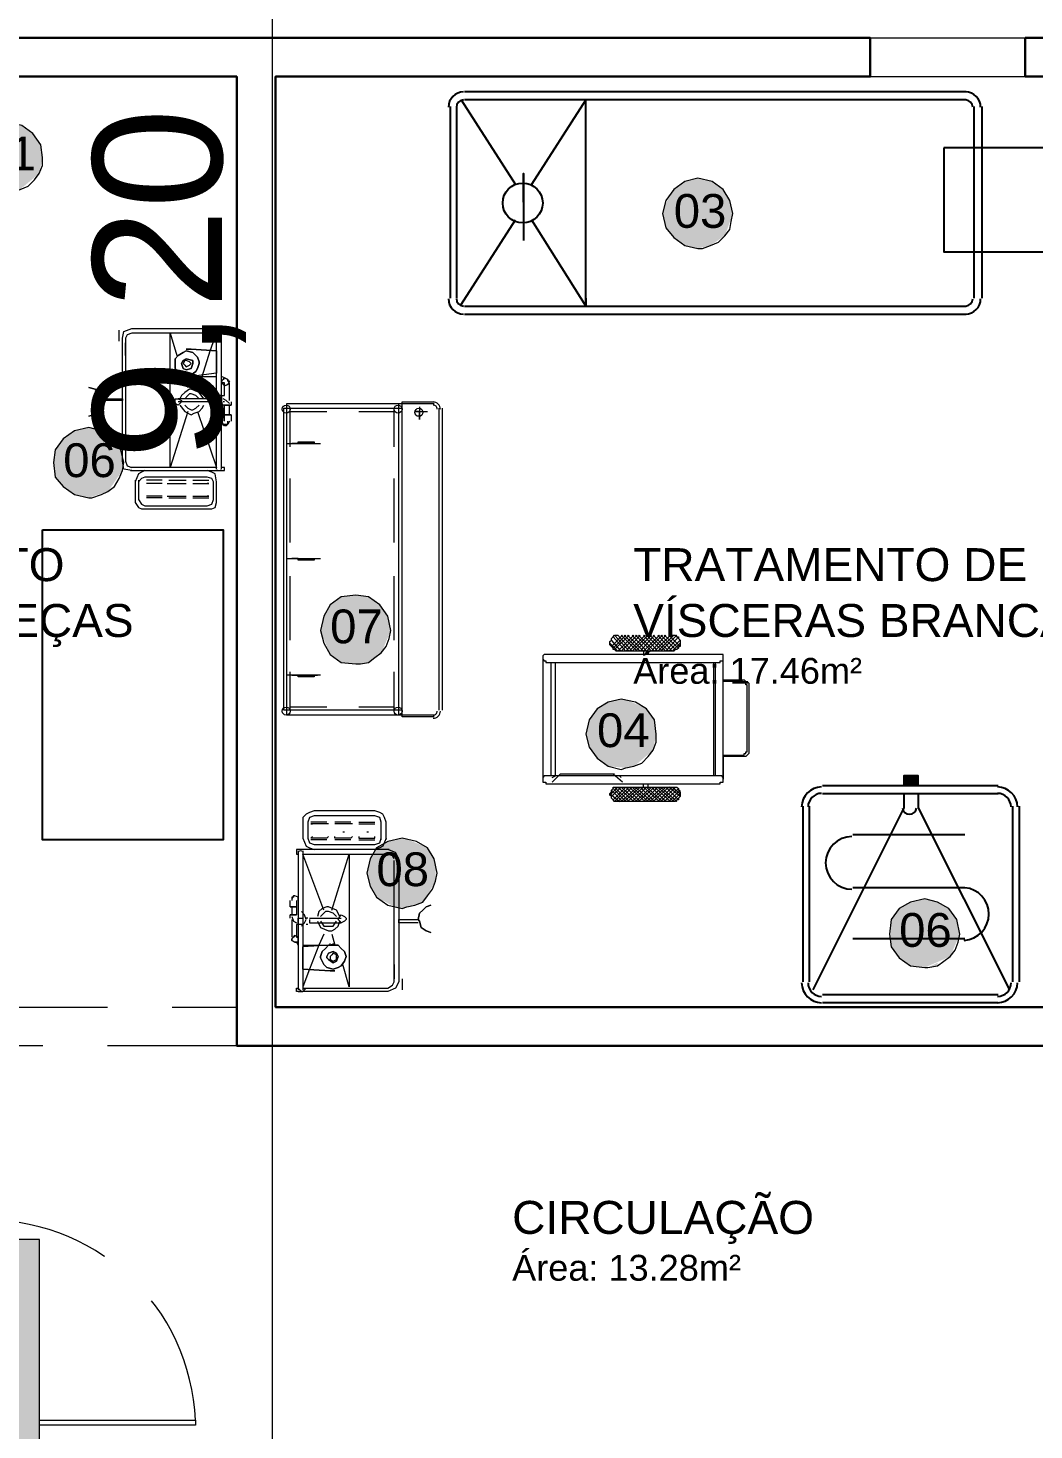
# Model space of a CAD drawing. Header units: metres. Extents: x 147 to 427, y -16 to 162.
# Drawn here: x 337.12 to 341.01, y 99.34 to 104.76 of the extents above; entities that cross this region are included whole.
import ezdxf

# ---------------------------------------------------------------- set-up
doc = ezdxf.new("R2010")
doc.units = ezdxf.units.M
doc.linetypes.add('IMPORT-Dashed _3_', pattern=[0.75, 0.5, -0.25])
doc.layers.add('1053_ARQ_BASE_MATADOURO_dwg', color=7, linetype='Continuous', lineweight=5, true_color=0x767676)
for name, color, linetype, lineweight in [('A-COTAS', 7, 'Continuous', 9), ('A-DETL', 7, 'Continuous', 5), ('A-DETL-GENF', 7, 'Continuous', 5), ('A-ESQ-PORTAS', 7, 'Continuous', 20), ('A-PAREDE', 7, 'Continuous', 30), ('A-PISO', 7, 'Continuous', 5), ('A-PROJEÇÃO', 7, 'IMPORT-Dashed _3_', 15), ('A-TEXTO1', 7, 'Continuous', 5), ('A-VISTA03', 7, 'Continuous', 9), ('A_PROJEÇÃO', 7, 'IMPORT-Dashed _3_', 5), ('PDF_Equip', 7, 'Continuous', 5), ('PDF_EQUIPAMENTOS', 7, 'Continuous', 5), ('PDF_equipamentos inox', 7, 'Continuous', 5), ('PDF_EquipInox', 7, 'Continuous', 5), ('PDF_Text', 7, 'Continuous', 5)]:
    doc.layers.add(name, color=color, linetype=linetype, lineweight=lineweight)
doc.styles.add('Arial_1', font='arial.ttf', dxfattribs={"height": 0.1308})
doc.styles.add('Arial_2', font='arial.ttf', dxfattribs={"height": 0.1275})
doc.styles.add('Arial_3', font='arial.ttf', dxfattribs={"height": 0.1})
doc.styles.add('Arial_4', font='arial.ttf', dxfattribs={"height": 0.5})

# ---------------------------------------------------------------- blocks, each defined once
blk = doc.blocks.new('1053_ARQ_BASE_MATADOURO_dwg_p1-V135-TÉRREO 1_20 - Dependente 1')
at = {"layer": 'A-ESQ-PORTAS', "color": 253, "true_color": 0xaaaaaa}
blk.add_line((171.0382, 297.3377), (171.6409, 297.3377), dxfattribs=at)
at = {"layer": 'A-ESQ-PORTAS', "color": 253, "true_color": 0xaaaaaa, "flags": 128}
for points in [[(171.6409, 297.3177), (171.0382, 297.3177), (171.0382, 297.3377)], [(171.8782, 296.5146), (171.8782, 296.5446), (171.9133, 296.5446), (171.9133, 296.5546), (171.9233, 296.5546), (171.9233, 296.5446), (172.0282, 296.5446), (172.0282, 296.5146)]]:
    blk.add_lwpolyline(points, dxfattribs=at)
at = {"layer": 'A-PISO', "color": 253, "true_color": 0xaaaaaa}
blk.add_line((172.0282, 296.6196), (172.0282, 296.5446), dxfattribs=at)
at = {"layer": 'A-PROJEÇÃO', "color": 253, "true_color": 0xaaaaaa}
for p, q in [((171.8782, 296.6196), (171.8782, 296.5446)), ((171.9032, 296.6196), (171.9032, 296.5446))]:
    blk.add_line(p, q, dxfattribs=at)
blk.add_arc((171.8447, 297.351), 0.807, 182.3587, 272.3818, dxfattribs=at)
blk = doc.blocks.new('1053_ARQ_BASE_MATADOURO_dwg_arq geral tgov-4039641-TÉRREO 1_20 - Dependente 1')
at = {"layer": 'A-COTAS', "color": 253, "true_color": 0xaaaaaa}
blk.add_line((39.4661, 25.1257), (39.4661, 16.0457), dxfattribs=at)
at = {"layer": 'A-PAREDE', "color": 253, "true_color": 0xaaaaaa, "flags": 128}
blk.add_lwpolyline([(42.6296, 17.6382), (42.6296, 17.7882), (39.4796, 17.7882), (39.4796, 21.3882), (41.7796, 21.3882), (41.7796, 21.5382), (37.0796, 21.5382), (37.0796, 21.3882), (39.3296, 21.3882), (39.3296, 17.7882), (39.3296, 17.6382)], close=True, dxfattribs=at)
blk.add_lwpolyline([(44.3296, 17.7882), (44.3296, 21.3882), (42.3796, 21.3882), (42.3796, 21.5382), (44.6046, 21.5382), (44.6046, 21.3882), (44.4796, 21.3882), (44.4796, 17.7882), (46.0946, 17.7882), (46.0946, 17.6382), (44.1296, 17.6382)], dxfattribs=at)
at = {"layer": 'A-VISTA03', "color": 253, "true_color": 0xaaaaaa}
for p, q in [((41.7796, 21.5382), (42.3796, 21.5382)), ((41.7796, 21.3882), (42.3796, 21.3882))]:
    blk.add_line(p, q, dxfattribs=at)
at = {"layer": 'A_PROJEÇÃO', "color": 253, "true_color": 0xaaaaaa}
for p, q in [((38.3296, 17.7882), (39.3296, 17.7882)), ((39.3296, 17.6382), (38.3296, 17.6382))]:
    blk.add_line(p, q, dxfattribs=at)
at = {"rotation": 180}
blk.add_blockref('1053_ARQ_BASE_MATADOURO_dwg_p1-V135-TÉRREO 1_20 - Dependente 1', (210.2078, 313.5078), dxfattribs=at)
at = {"layer": 'A-COTAS', "insert": (38.7722, 20.5857), "char_height": 0.5, "width": 1.628048, "attachment_point": 2, "rotation": 90, "line_spacing_factor": 0.941778, "style": 'Arial_4'}
blk.add_mtext('9,20', dxfattribs=at)
at = {"layer": 'A-TEXTO1', "attachment_point": 1, "line_spacing_factor": 0.941778}
for s, insert, char_height, width, style in [('ÁREA DE COZIMENTO', (36.7634, 19.5636), 0.1275, 2.266488, 'Arial_2'), ('TRATAMENTO DE', (40.8631, 19.5636), 0.1275, 1.816937, 'Arial_2'), ('DE MOCOTÓ E CABEÇAS', (36.7634, 19.3476), 0.1275, 2.586481, 'Arial_2'), ('VÍSCERAS BRANCAS', (40.8631, 19.3476), 0.1275, 2.161905, 'Arial_2'), ('Área: 17.46m²', (40.8631, 19.139), 0.1, 1.057761, 'Arial_3'), ('CIRCULAÇÃO', (40.3947, 17.0379), 0.1275, 1.392361, 'Arial_2'), ('Área: 13.28m²', (40.3947, 16.8293), 0.1, 1.057761, 'Arial_3')]:
    blk.add_mtext(s, dxfattribs=dict(at, insert=insert, char_height=char_height, width=width, style=style))
blk = doc.blocks.new('1053_ARQ_BASE_MATADOURO_dwg_ARQ GALPAO TGOV-4039645-TÉRREO 1_20 - Dependente 1')
at = {"layer": 'PDF_Text', "true_color": 0xe2e2e2}
h = blk.add_hatch(color=254, dxfattribs=at)
h.paths.add_polyline_path([(-5.3725, 8.1591), (-5.2736, 8.2024), (-5.255, 8.2271), (-5.2427, 8.2889), (-5.2489, 8.3446), (-5.2983, 8.4011), (-5.323, 8.4188), (-5.3725, 8.425), (-5.4281, 8.4188), (-5.4714, 8.3879), (-5.5023, 8.3446), (-5.5023, 8.2395), (-5.4541, 8.1838), (-5.4281, 8.1653)])
h.paths.add_polyline_path([(-5.3972, 8.9257), (-5.3601, 8.936), (-5.2921, 8.9937), (-5.2798, 9.0556), (-5.2897, 9.1165), (-5.3169, 9.1545), (-5.3972, 9.1875), (-5.4158, 9.1916), (-5.4652, 9.1792), (-5.5085, 9.1545), (-5.5394, 9.1112), (-5.5518, 9.0556), (-5.5394, 9.0061), (-5.5085, 8.9628), (-5.4652, 8.9319)])
h.paths.add_polyline_path([(-3.3076, 9.9026), (-3.2334, 9.9273), (-3.1778, 10.0077), (-3.1778, 10.0633), (-3.1901, 10.0967), (-3.2148, 10.1313), (-3.2581, 10.1622), (-3.3076, 10.1746), (-3.3632, 10.1622), (-3.4065, 10.1313), (-3.4374, 10.088), (-3.4436, 10.0386), (-3.4374, 9.9829), (-3.4065, 9.9458), (-3.3632, 9.9149)])
h.paths.add_polyline_path([(-5.3107, 10.3662), (-5.2056, 10.4095), (-5.187, 10.4342), (-5.1747, 10.4961), (-5.187, 10.5517), (-5.2118, 10.595), (-5.255, 10.6259), (-5.3601, 10.6259), (-5.4034, 10.595), (-5.4343, 10.5517), (-5.4467, 10.4961), (-5.4343, 10.4466), (-5.3818, 10.391), (-5.3601, 10.3786)])
h.paths.add_polyline_path([(-3.6229, 11.0834), (-3.5734, 11.0958), (-3.4992, 11.1576), (-3.4869, 11.2194), (-3.4931, 11.2689), (-3.524, 11.3121), (-3.5734, 11.3444), (-3.646, 11.3496), (-3.6723, 11.343), (-3.7156, 11.3121), (-3.7465, 11.2689), (-3.7589, 11.2194), (-3.7465, 11.1699), (-3.7156, 11.1267), (-3.646, 11.0892)])
h.paths.add_polyline_path([(-5.0943, 11.0834), (-5.0448, 11.0958), (-4.9954, 11.1328), (-4.9583, 11.2194), (-4.9706, 11.2689), (-5.0016, 11.3121), (-5.0448, 11.343), (-5.0943, 11.3554), (-5.1499, 11.343), (-5.1932, 11.3121), (-5.2179, 11.2689), (-5.2303, 11.2194), (-5.1967, 11.1328), (-5.1932, 11.1267), (-5.1499, 11.0958)])
h = blk.add_hatch(color=254, dxfattribs=at)
h.paths.add_polyline_path([(-0.0618, 8.0849), (-0.0247, 8.0911), (-0.0247, 8.1035)])
h.paths.add_polyline_path([(-0.0742, 8.0849), (0.0247, 8.1282), (0.0618, 8.2148), (0.0495, 8.2704), (0.0185, 8.3137), (-0.0247, 8.3384), (-0.0742, 8.3508), (-0.1298, 8.3384), (-0.1731, 8.3137), (-0.204, 8.2704), (-0.204, 8.1653), (-0.1731, 8.122), (-0.1298, 8.0911)])
h.paths.add_polyline_path([(1.323, 8.2395), (1.3725, 8.2518), (1.4467, 8.3137), (1.459, 8.3755), (1.4529, 8.425), (1.422, 8.4682), (1.3725, 8.5005), (1.323, 8.5115), (1.2736, 8.4991), (1.2303, 8.4682), (1.1994, 8.425), (1.187, 8.3755), (1.1994, 8.326), (1.2303, 8.2828), (1.2736, 8.2518)])
h.paths.add_polyline_path([(-2.0958, 8.3137), (-2.0155, 8.3384), (-1.966, 8.4188), (-1.966, 8.4775), (-1.9784, 8.5161), (-1.9969, 8.5486), (-2.0773, 8.5816), (-2.0958, 8.5857), (-2.1515, 8.5733), (-2.1948, 8.5486), (-2.2195, 8.5053), (-2.2318, 8.4497), (-2.2195, 8.4002), (-2.1948, 8.357), (-2.1237, 8.3199), (-2.1017, 8.315)])
h.paths.add_polyline_path([(-1.2303, 8.8577), (-1.1932, 8.868), (-1.1252, 8.9257), (-1.1128, 8.9876), (-1.119, 9.0432), (-1.1499, 9.0865), (-1.2169, 9.1165), (-1.2488, 9.1236), (-1.2983, 9.1112), (-1.3416, 9.0865), (-1.3725, 9.0432), (-1.3849, 8.9876), (-1.3725, 8.9381), (-1.3416, 8.8948), (-1.2983, 8.8639)])
h.paths.add_polyline_path([(-2.2751, 9.2596), (-2.2257, 9.2658), (-2.1762, 9.3029), (-2.1391, 9.3894), (-2.1515, 9.4451), (-2.1824, 9.4883), (-2.2257, 9.5192), (-2.2751, 9.5254), (-2.3308, 9.5192), (-2.374, 9.4883), (-2.3988, 9.4451), (-2.4111, 9.3894), (-2.3776, 9.3029), (-2.374, 9.2967), (-2.3308, 9.2658)])
h.paths.add_polyline_path([(1.8609, 10.4033), (1.9351, 10.4281), (1.9907, 10.5022), (1.9907, 10.5641), (1.9784, 10.5975), (1.9536, 10.6321), (1.9104, 10.663), (1.8609, 10.6754), (1.8053, 10.663), (1.762, 10.6321), (1.7373, 10.5888), (1.7249, 10.5393), (1.7373, 10.4837), (1.762, 10.4404), (1.8053, 10.4157)])
h.paths.add_polyline_path([(0.5379, 10.867), (0.5935, 10.8773), (0.6615, 10.935), (0.6699, 11.0325), (0.6677, 11.0525), (0.6368, 11.0958), (0.5935, 11.1205), (0.5317, 11.1313), (0.4884, 11.1205), (0.4451, 11.0958), (0.4098, 11.0325), (0.408, 10.9721), (0.4142, 10.9474), (0.4451, 10.9041), (0.4884, 10.8732)])
h.paths.add_polyline_path([(-0.9521, 10.867), (-0.9026, 10.8794), (-0.847, 10.9165), (-0.8161, 11.003), (-0.8284, 11.0525), (-0.8532, 11.0958), (-0.8964, 11.1267), (-0.9521, 11.139), (-1.0015, 11.1267), (-1.0448, 11.0958), (-1.0807, 11.0325), (-1.0881, 11.003), (-1.0757, 10.9474), (-1.0448, 10.9103), (-1.0015, 10.8794)])
at = {"layer": 'PDF_Equip', "color": 253, "lineweight": 9, "true_color": 0xaaaaaa}
for p, q in [((-1.2859, 9.3276), (-1.2427, 9.3709)), ((-1.2798, 9.3214), (-1.2303, 9.3709)), ((-1.2736, 9.3152), (-1.2179, 9.3709)), ((-1.187, 9.309), (-1.2488, 9.3709)), ((-1.1932, 9.309), (-1.1314, 9.3709)), ((-1.1623, 9.309), (-1.1005, 9.3709)), ((-1.0881, 9.309), (-1.1499, 9.3709)), ((-1.0386, 9.3152), (-1.0943, 9.3709)), ((-1.0943, 9.309), (-1.0325, 9.3709)), ((-1.0263, 9.3214), (-1.0819, 9.3709)), ((-1.0201, 9.3276), (-1.0634, 9.3709)), ((-1.5518, 9.2905), (-1.5518, 8.8144)), ((-1.1437, 9.309), (-1.1437, 9.2967)), ((-1.5209, 9.2658), (-1.5209, 8.8268)), ((-0.8903, 8.8268), (-0.8903, 9.2658)), ((-0.8841, 8.8268), (-0.8841, 9.2658)), ((-1.2427, 8.8021), (-1.2798, 8.833)), ((-1.2488, 8.8206), (-1.255, 8.8268)), ((-1.1437, 8.7835), (-1.1437, 8.7959)), ((-1.2921, 8.7588), (-1.255, 8.7279)), ((-1.2859, 8.7712), (-1.2427, 8.7279)), ((-1.2798, 8.7774), (-1.2303, 8.7279)), ((-1.2736, 8.7835), (-1.2179, 8.7279)), ((-1.187, 8.7835), (-1.2488, 8.7279)), ((-1.1932, 8.7835), (-1.1314, 8.7279)), ((-1.1623, 8.7835), (-1.1005, 8.7279)), ((-1.0881, 8.7835), (-1.1499, 8.7279)), ((-1.0386, 8.7835), (-1.0943, 8.7279)), ((-1.0943, 8.7835), (-1.0325, 8.7279)), ((-1.0263, 8.7774), (-1.0819, 8.7279)), ((-1.0201, 8.7712), (-1.0634, 8.7279)), ((-1.0263, 8.7403), (-1.0325, 8.7341))]:
    blk.add_line(p, q, dxfattribs=at)
at = {"layer": 'PDF_Equip', "color": 253, "lineweight": 9, "true_color": 0xaaaaaa, "flags": 128}
for points in [[(-1.051, 9.3709), (-1.0448, 9.3709), (-1.0386, 9.3709), (-1.0325, 9.3647), (-1.0263, 9.3647), (-1.0263, 9.3585), (-1.0201, 9.3523), (-1.0201, 9.3461), (-1.0201, 9.34), (-1.0201, 9.3338), (-1.0201, 9.3276), (-1.0263, 9.3276), (-1.0263, 9.3214), (-1.0325, 9.3152), (-1.0386, 9.3152), (-1.0448, 9.309), (-1.051, 9.309), (-1.2612, 9.309), (-1.2674, 9.309), (-1.2736, 9.3152), (-1.2798, 9.3152), (-1.2798, 9.3214), (-1.2859, 9.3276), (-1.2921, 9.3338), (-1.2921, 9.34), (-1.2921, 9.3461), (-1.2859, 9.3523), (-1.2859, 9.3585), (-1.2798, 9.3647), (-1.2736, 9.3709), (-1.2674, 9.3709), (-1.2612, 9.3709), (-1.2056, 9.309), (-1.1437, 9.3709)], [(-1.1994, 9.3709), (-1.2612, 9.309), (-1.2921, 9.34)], [(-1.187, 9.3709), (-1.2488, 9.309), (-1.2859, 9.3523)], [(-1.1747, 9.3709), (-1.2303, 9.309), (-1.2798, 9.3647)], [(-1.1561, 9.3709), (-1.2179, 9.309), (-1.2736, 9.3709)], [(-1.119, 9.3709), (-1.1747, 9.309), (-1.2365, 9.3709)], [(-1.2241, 9.3709), (-1.1623, 9.309), (-1.1623, 9.2967)], [(-1.0881, 9.3709), (-1.1499, 9.309), (-1.2056, 9.3709)], [(-1.0757, 9.3709), (-1.1314, 9.309), (-1.1932, 9.3709)], [(-1.0572, 9.3709), (-1.119, 9.309), (-1.1808, 9.3709)], [(-1.0448, 9.3709), (-1.1066, 9.309), (-1.1623, 9.3709)], [(-1.0263, 9.3647), (-1.0757, 9.309), (-1.1376, 9.3709)], [(-1.0201, 9.3523), (-1.0634, 9.309), (-1.1252, 9.3709)], [(-1.0201, 9.34), (-1.051, 9.309), (-1.1066, 9.3709)], [(-0.8532, 9.1978), (-0.779, 9.1978), (-0.7728, 9.1978), (-0.7666, 9.1916), (-0.7604, 9.1916), (-0.7543, 9.1854), (-0.7543, 9.1792), (-0.7543, 9.173), (-0.7543, 9.1668), (-0.7543, 8.9257), (-0.7543, 8.9195), (-0.7543, 8.9134), (-0.7604, 8.9072), (-0.7666, 8.901), (-0.7728, 8.901), (-0.779, 8.901), (-0.8532, 8.901), (-0.8532, 8.8144), (-0.8532, 9.2843)], [(-1.5147, 8.8206), (-1.5023, 8.8268), (-1.5023, 9.2658)], [(-0.8532, 8.9072), (-0.779, 8.9072), (-0.7728, 8.9072), (-0.7728, 8.9134), (-0.7666, 8.9134), (-0.7666, 8.9195), (-0.7604, 8.9195), (-0.7604, 8.9257), (-0.7604, 9.1668), (-0.7604, 9.173), (-0.7604, 9.1792), (-0.7666, 9.1792), (-0.7666, 9.1854), (-0.7728, 9.1854), (-0.779, 9.1854), (-0.779, 9.1916), (-0.8532, 9.1916)], [(-1.2736, 8.833), (-1.4838, 8.833), (-1.5147, 8.8021)], [(-1.2241, 8.7279), (-1.1623, 8.7835), (-1.1623, 8.7959)], [(-1.1437, 8.7279), (-1.2056, 8.7835), (-1.2612, 8.7279), (-1.2674, 8.7279), (-1.2736, 8.7279), (-1.2798, 8.7341), (-1.2859, 8.7403), (-1.2859, 8.7464), (-1.2921, 8.7526), (-1.2921, 8.7588), (-1.2859, 8.765), (-1.2859, 8.7712), (-1.2798, 8.7774), (-1.2798, 8.7835), (-1.2736, 8.7835), (-1.2674, 8.7835), (-1.2612, 8.7835), (-1.051, 8.7835), (-1.0448, 8.7835), (-1.0386, 8.7835), (-1.0325, 8.7835), (-1.0263, 8.7774), (-1.0263, 8.7712), (-1.0201, 8.765), (-1.0201, 8.7588), (-1.0201, 8.7526), (-1.0201, 8.7464), (-1.0263, 8.7403), (-1.0263, 8.7341), (-1.0325, 8.7341), (-1.0386, 8.7279), (-1.0448, 8.7279), (-1.051, 8.7279), (-1.2612, 8.7279)], [(-1.1994, 8.7279), (-1.2612, 8.7835), (-1.2921, 8.7526)], [(-1.1561, 8.7279), (-1.2179, 8.7835), (-1.2736, 8.7279), (-1.2859, 8.7403)], [(-1.187, 8.7279), (-1.2488, 8.7835), (-1.2859, 8.7464)], [(-1.1747, 8.7279), (-1.2303, 8.7835), (-1.2798, 8.7341)], [(-1.119, 8.7279), (-1.1747, 8.7835), (-1.2365, 8.7279)], [(-1.0881, 8.7279), (-1.1499, 8.7835), (-1.2056, 8.7279)], [(-1.0757, 8.7279), (-1.1314, 8.7835), (-1.1932, 8.7279)], [(-1.0572, 8.7279), (-1.119, 8.7835), (-1.1808, 8.7279)], [(-1.0448, 8.7279), (-1.1066, 8.7835), (-1.1623, 8.7279)], [(-1.0263, 8.7341), (-1.0757, 8.7835), (-1.1376, 8.7279)], [(-1.0201, 8.7464), (-1.0634, 8.7835), (-1.1252, 8.7279)], [(-1.1066, 8.7279), (-1.051, 8.7835), (-1.0201, 8.7588), (-1.051, 8.7279)]]:
    blk.add_lwpolyline(points, dxfattribs=at)
for points in [[(-0.8655, 9.2967), (-1.5394, 9.2967), (-1.5456, 9.2967), (-1.5518, 9.2905), (-1.5518, 9.2843), (-1.5518, 9.2781), (-1.5456, 9.2719), (-1.5394, 9.2719), (-1.5394, 9.2658), (-0.8655, 9.2658), (-0.8655, 9.2719), (-0.8594, 9.2719), (-0.8532, 9.2719), (-0.8532, 9.2781), (-0.8532, 9.2843), (-0.8532, 9.2905), (-0.8532, 9.2967), (-0.8594, 9.2967)], [(-0.8655, 8.8268), (-1.5394, 8.8268), (-1.5456, 8.8268), (-1.5518, 8.8206), (-1.5518, 8.8144), (-1.5518, 8.8083), (-1.5518, 8.8021), (-1.5456, 8.8021), (-1.5394, 8.8021), (-1.5394, 8.7959), (-0.8655, 8.7959), (-0.8655, 8.8021), (-0.8594, 8.8021), (-0.8532, 8.8021), (-0.8532, 8.8083), (-0.8532, 8.8144), (-0.8532, 8.8206), (-0.8594, 8.8268)]]:
    blk.add_lwpolyline(points, close=True, dxfattribs=at)
at = {"layer": 'PDF_EQUIPAMENTOS', "color": 253, "lineweight": 25, "true_color": 0xaaaaaa}
for p, q in [((-0.4699, 8.7897), (0.2102, 8.7897)), ((-0.0989, 8.8206), (-0.1546, 8.8206)), ((-0.0989, 8.8144), (-0.1546, 8.8144)), ((-0.0989, 8.8083), (-0.1546, 8.8083)), ((-0.0989, 8.7959), (-0.1546, 8.7959)), ((-0.4699, 8.7588), (0.2102, 8.7588)), ((-0.5441, 8.0293), (-0.5441, 8.7093)), ((-0.5193, 8.0293), (-0.5193, 8.7093)), ((0.2658, 8.7093), (0.2658, 8.0293)), ((0.2906, 8.7093), (0.2906, 8.0293)), ((0.0804, 8.5981), (-0.3524, 8.5981)), ((0.0804, 8.394), (-0.3524, 8.394)), ((0.0804, 8.1962), (-0.3524, 8.1962)), ((0.2102, 7.9798), (-0.4699, 7.9798)), ((0.2102, 7.9489), (-0.4699, 7.9489))]:
    blk.add_line(p, q, dxfattribs=at)
at = {"layer": 'PDF_EQUIPAMENTOS', "color": 253, "lineweight": 25, "true_color": 0xaaaaaa, "flags": 128}
for points in [[(-3.4869, 9.7789), (-2.7883, 9.7789), (-2.7883, 8.5795), (-3.4869, 8.5795)], [(-0.1546, 8.8021), (-0.0989, 8.8021)]]:
    blk.add_lwpolyline(points, close=True, dxfattribs=at)
for points in [[(-0.0989, 8.7897), (-0.0989, 8.8268), (-0.1546, 8.8268), (-0.1546, 8.7897)], [(-0.1546, 8.7588), (-0.1546, 8.7032), (-0.507, 7.9984)], [(-0.0989, 8.7588), (-0.0989, 8.7032), (0.2535, 7.9984)]]:
    blk.add_lwpolyline(points, dxfattribs=at)
at = {"layer": 'PDF_EQUIPAMENTOS', "color": 253, "lineweight": 25, "true_color": 0xaaaaaa}
for centre, radius, start, end in [((-0.473, 8.7063), 0.0773, 90, 180), ((-0.473, 8.7063), 0.0526, 90, 180), ((0.2071, 8.7063), 0.0773, 360, 90), ((0.2071, 8.7063), 0.0526, 0, 90), ((-0.1329, 8.7063), 0.0278, 188.432, 351.568), ((-0.3555, 8.4899), 0.102, 90, 270), ((0.0718, 8.2922), 0.1022, 273.9929, 85.1929), ((-0.473, 8.0262), 0.0773, 180, 270), ((-0.473, 8.0262), 0.0526, 180, 270), ((0.2071, 8.0262), 0.0526, 270, 360), ((0.2071, 8.0262), 0.0773, 270, 0)]:
    blk.add_arc(centre, radius, start, end, dxfattribs=at)
at = {"layer": 'PDF_equipamentos inox', "color": 253, "lineweight": 25, "true_color": 0xaaaaaa}
for p, q in [((0.0866, 11.4729), (-1.8547, 11.4729)), ((-1.9104, 11.4172), (-1.9104, 10.6754)), ((-1.8856, 11.4172), (-1.8856, 10.6754)), ((-1.8671, 11.442), (-1.6569, 11.1143)), ((0.0866, 11.442), (-1.8547, 11.442)), ((0.1175, 10.6754), (0.1175, 11.4172)), ((0.1484, 10.6754), (0.1484, 11.4172)), ((-1.8671, 10.6506), (-1.6569, 10.9783)), ((-1.5951, 10.9783), (-1.3849, 10.6444)), ((-1.8547, 10.6444), (0.0866, 10.6444)), ((-1.8547, 10.6135), (0.0866, 10.6135))]:
    blk.add_line(p, q, dxfattribs=at)
at = {"layer": 'PDF_equipamentos inox', "color": 253, "lineweight": 25, "true_color": 0xaaaaaa, "flags": 128}
for points in [[(-1.3849, 10.6754), (-1.3849, 10.6444), (-1.3849, 11.442), (-1.5951, 11.1143)], [(-1.626, 11.0463), (-1.626, 11.1576), (-1.626, 10.8979)]]:
    blk.add_lwpolyline(points, dxfattribs=at)
blk.add_lwpolyline([(0, 11.2565), (0, 10.8546), (1.5085, 10.8546), (1.5085, 11.2565)], close=True, dxfattribs=at)
at = {"layer": 'PDF_equipamentos inox', "color": 253, "lineweight": 25, "true_color": 0xaaaaaa}
blk.add_circle((-1.6291, 11.0432), 0.0773, dxfattribs=at)
for centre, radius, start, end in [((-1.8578, 11.4141), 0.0587, 90, 180), ((0.0835, 11.4141), 0.0587, 360, 90), ((-1.8578, 11.4141), 0.0278, 90, 180), ((0.0835, 11.4141), 0.0278, 0, 90), ((-1.8578, 10.6723), 0.0587, 180, 270), ((-1.8578, 10.6723), 0.0278, 180, 270), ((0.0835, 10.6723), 0.0278, 270, 360), ((0.0835, 10.6723), 0.0587, 270, 0)]:
    blk.add_arc(centre, radius, start, end, dxfattribs=at)
at = {"layer": 'PDF_EquipInox', "color": 253, "true_color": 0xaaaaaa}
for p, q in [((-3.1901, 10.5084), (-3.1901, 10.5517)), ((-2.7944, 10.5517), (-2.813, 10.5517)), ((-2.813, 10.0138), (-2.813, 10.5455)), ((-3.1654, 10.4528), (-3.1654, 10.5022)), ((-2.813, 10.4528), (-2.813, 10.4466)), ((-2.813, 10.2549), (-2.813, 10.3168)), ((-2.7635, 10.2797), (-2.7635, 10.3477)), ((-2.8377, 10.2735), (-2.9614, 10.2735)), ((-2.8254, 10.2859), (-2.8315, 10.2859)), ((-2.8254, 10.2797), (-2.8315, 10.2797)), ((-2.8254, 10.2982), (-2.8192, 10.2982)), ((-2.8254, 10.2735), (-2.8192, 10.2735)), ((-2.7944, 10.2982), (-2.813, 10.2982)), ((-2.7821, 10.2735), (-2.7883, 10.2735)), ((-2.7635, 10.224), (-2.7635, 10.2611)), ((-2.7574, 10.2735), (-2.7574, 10.2611)), ((-3.1654, 10.1066), (-3.1654, 10.0571)), ((-3.085, 10.0077), (-2.8439, 10.0077)), ((-3.0232, 9.9706), (-3.085, 9.9706)), ((-3.0232, 9.9582), (-3.085, 9.9582)), ((-2.9985, 9.9706), (-2.9305, 9.9706)), ((-2.9057, 9.9706), (-2.8439, 9.9706)), ((-3.0232, 9.9087), (-3.085, 9.9087)), ((-3.0232, 9.9026), (-3.085, 9.9026)), ((-2.9985, 9.9026), (-2.9305, 9.9026)), ((-2.9057, 9.9026), (-2.8439, 9.9026)), ((-2.3864, 8.6475), (-2.4482, 8.6475)), ((-2.2937, 8.6475), (-2.3555, 8.6475)), ((-2.2628, 8.6475), (-2.2009, 8.6475)), ((-2.2628, 8.6413), (-2.2009, 8.6413)), ((-2.3864, 8.5795), (-2.4482, 8.5795)), ((-2.2937, 8.5795), (-2.3555, 8.5795)), ((-2.3246, 8.6104), (-2.3184, 8.6104)), ((-2.2628, 8.5795), (-2.2009, 8.5795)), ((-2.2318, 8.6104), (-2.2257, 8.6104)), ((-2.4977, 8.5362), (-2.4977, 7.9984)), ((-2.4791, 8.5362), (-2.4791, 7.9984)), ((-2.1267, 8.4435), (-2.1267, 8.493)), ((-2.5224, 8.3199), (-2.5224, 8.2889)), ((-2.5286, 8.2766), (-2.5286, 8.2889)), ((-2.5224, 8.2704), (-2.5224, 8.2024)), ((-2.4791, 8.2951), (-2.4791, 8.2333)), ((-2.4606, 8.2766), (-2.4668, 8.2766)), ((-2.4606, 8.2518), (-2.4668, 8.2518)), ((-2.4544, 8.2766), (-2.3308, 8.2766)), ((-2.5039, 8.1838), (-2.4977, 8.1715)), ((-2.4791, 8.1529), (-2.4791, 8.1591)), ((-2.374, 8.1715), (-2.374, 8.1777)), ((-2.1267, 8.0973), (-2.1267, 8.0416)), ((-2.0958, 8.0416), (-2.0958, 7.9984)), ((-2.4977, 7.9922), (-2.4791, 7.9922))]:
    blk.add_line(p, q, dxfattribs=at)
at = {"layer": 'PDF_EquipInox', "color": 253, "lineweight": 9, "true_color": 0xaaaaaa}
for p, q in [((-2.1082, 9.0617), (-2.1082, 10.2673)), ((-2.5286, 10.1004), (-2.5286, 10.2488)), ((-2.5286, 10.2364), (-2.3864, 10.2364)), ((-2.2628, 10.2364), (-2.1267, 10.2364)), ((-2.1267, 10.1004), (-2.1267, 10.2488)), ((-1.9536, 10.2488), (-1.9536, 9.0803)), ((-1.9413, 10.2488), (-1.9413, 9.0803)), ((-2.541, 10.1128), (-2.4111, 10.1128)), ((-2.5286, 9.7294), (-2.5286, 9.9767)), ((-2.1267, 9.7294), (-2.1267, 9.9767)), ((-2.541, 9.6676), (-2.4111, 9.6676)), ((-2.5286, 9.3523), (-2.5286, 9.5996)), ((-2.1267, 9.3523), (-2.1267, 9.5996)), ((-2.5286, 9.0803), (-2.5286, 9.2287)), ((-2.1267, 9.0803), (-2.1267, 9.2287)), ((-2.4111, 9.2163), (-2.541, 9.2163)), ((-2.3864, 9.0927), (-2.5286, 9.0927)), ((-2.1267, 9.0927), (-2.2628, 9.0927))]:
    blk.add_line(p, q, dxfattribs=at)
at = {"layer": 'PDF_EquipInox', "color": 253, "true_color": 0xaaaaaa, "flags": 128}
for points in [[(-3.1407, 10.0077), (-3.1716, 10.0138), (-3.1778, 10.0447), (-3.1778, 10.5208), (-3.1716, 10.5455), (-3.1407, 10.5579), (-2.7821, 10.5579), (-2.7821, 10.5393), (-2.7944, 10.5393)], [(-2.8872, 10.3291), (-2.8686, 10.3724), (-2.8377, 10.4713), (-2.813, 10.5393), (-3.1407, 10.5393), (-3.1592, 10.5332), (-3.1654, 10.5208), (-3.1654, 10.0447), (-3.1592, 10.0262), (-3.1407, 10.02)], [(-2.9243, 10.2364), (-2.9923, 10.02), (-2.9923, 10.5393), (-2.9676, 10.4528)], [(-2.7944, 10.0138), (-2.7944, 10.5455), (-2.8006, 10.5517), (-2.8068, 10.5517), (-2.813, 10.5517), (-2.8192, 10.5455)], [(-2.813, 10.4713), (-2.9119, 10.4775), (-2.813, 10.4713), (-2.813, 10.3848), (-2.813, 10.4713), (-2.813, 10.4651)], [(-2.9243, 10.3291), (-2.9305, 10.3724), (-2.9119, 10.3724), (-2.9305, 10.3724)], [(-2.813, 10.3848), (-2.9119, 10.3724), (-2.813, 10.3724)], [(-2.7821, 10.3662), (-2.7697, 10.36), (-2.7697, 10.3539), (-2.7635, 10.3539), (-2.7697, 10.3415), (-2.7821, 10.3353), (-2.7883, 10.3415), (-2.7944, 10.3539), (-2.7883, 10.36), (-2.7821, 10.3662), (-2.7697, 10.36), (-2.7697, 10.3539), (-2.7635, 10.3539), (-2.7697, 10.3415), (-2.7821, 10.3353), (-2.7883, 10.3415), (-2.7944, 10.3539), (-2.7883, 10.36), (-2.7821, 10.3662), (-2.7883, 10.36), (-2.7944, 10.3539), (-2.7883, 10.3415), (-2.7821, 10.3353), (-2.7697, 10.3415), (-2.7635, 10.3539), (-2.7697, 10.3539), (-2.7697, 10.36), (-2.7821, 10.3662), (-2.7944, 10.3724)], [(-2.8625, 10.2859), (-2.881, 10.3106), (-2.9119, 10.323), (-2.9181, 10.323), (-2.9366, 10.3106), (-2.949, 10.2982), (-2.9552, 10.2859)], [(-2.7944, 10.292), (-2.7944, 10.2982), (-2.7821, 10.2982), (-2.7821, 10.3477), (-2.7944, 10.3477)], [(-3.2581, 10.2859), (-3.1778, 10.2859), (-3.1778, 10.2797), (-3.2581, 10.2797)], [(-2.8377, 10.2797), (-2.8377, 10.2859), (-2.9614, 10.2859), (-2.949, 10.2797), (-2.949, 10.2735), (-2.9552, 10.2673), (-2.9614, 10.2611), (-2.9737, 10.2673), (-2.9737, 10.2735), (-2.9737, 10.2859), (-2.9614, 10.2859)], [(-2.9552, 10.2611), (-2.9366, 10.2364), (-2.9119, 10.224), (-2.8995, 10.2302), (-2.881, 10.2364), (-2.8686, 10.2488), (-2.8625, 10.2611)], [(-2.881, 10.2859), (-2.8934, 10.2982), (-2.9119, 10.3044), (-2.9181, 10.3044), (-2.9243, 10.2982), (-2.9366, 10.2859)], [(-2.9366, 10.2611), (-2.9243, 10.2488), (-2.9119, 10.2426), (-2.9057, 10.2426), (-2.8934, 10.2488), (-2.881, 10.2611)], [(-2.8068, 10.2982), (-2.8192, 10.292), (-2.8192, 10.2735), (-2.8192, 10.2611), (-2.8068, 10.2488)], [(-2.7944, 10.2735), (-2.7944, 10.2982), (-2.7944, 10.2735), (-2.813, 10.2735)], [(-2.7635, 10.2673), (-2.7759, 10.2797), (-2.7883, 10.2859)], [(-2.7821, 10.224), (-2.7821, 10.2611), (-2.7883, 10.2611)], [(-2.8872, 10.2364), (-2.813, 10.02), (-3.1468, 10.02)], [(-2.7635, 10.1993), (-2.7697, 10.1869), (-2.7759, 10.1808), (-2.7821, 10.1808), (-2.7883, 10.1869), (-2.7944, 10.1993), (-2.7883, 10.1869), (-2.7821, 10.1869), (-2.7697, 10.1869), (-2.7697, 10.1931), (-2.7697, 10.1993)], [(-2.7821, 10.1993), (-2.7821, 10.2179), (-2.7821, 10.224), (-2.7883, 10.224), (-2.7574, 10.224), (-2.7821, 10.224), (-2.7883, 10.224)], [(-2.7574, 10.224), (-2.7574, 10.2117), (-2.7574, 10.1993)], [(-3.1468, 10.0077), (-2.7821, 10.0077), (-2.7821, 10.02), (-2.7944, 10.02)], [(-3.1283, 9.9706), (-3.1283, 9.8964), (-3.1283, 9.884), (-3.1159, 9.8655), (-3.1036, 9.8593), (-3.0912, 9.8593), (-2.8501, 9.8593), (-2.8315, 9.8593), (-2.8192, 9.8655), (-2.813, 9.884), (-2.813, 9.8964), (-2.813, 9.9644), (-2.8192, 9.9953), (-2.8315, 10.0015), (-2.8501, 10.0077)], [(-3.0912, 10.0077), (-3.1036, 10.0015), (-3.1159, 9.9953), (-3.1283, 9.9644)], [(-3.1159, 9.9706), (-3.1159, 9.8964), (-3.1036, 9.8778), (-3.0912, 9.8716), (-2.8501, 9.8716), (-2.8315, 9.8778), (-2.8254, 9.8964), (-2.8254, 9.9644), (-2.8315, 9.9767), (-2.8501, 9.9829), (-3.0912, 9.9829), (-3.1036, 9.9767), (-3.1159, 9.9644)], [(-3.0046, 9.9582), (-2.9985, 9.9582), (-2.9305, 9.9582)], [(-2.9057, 9.9582), (-2.8439, 9.9582), (-2.8501, 9.9582)], [(-3.0046, 9.9087), (-2.9985, 9.9087), (-2.9305, 9.9087)], [(-2.9057, 9.9087), (-2.8439, 9.9087), (-2.8501, 9.9087)], [(-2.1577, 8.5795), (-2.1577, 8.6475), (-2.1638, 8.6661), (-2.17, 8.6784), (-2.1824, 8.6846), (-2.2009, 8.6908), (-2.4359, 8.6908), (-2.4544, 8.6846), (-2.4668, 8.6784), (-2.4791, 8.6661), (-2.4791, 8.6475), (-2.4791, 8.5857), (-2.4668, 8.5548), (-2.4544, 8.5486), (-2.4359, 8.5424)], [(-2.1762, 8.5795), (-2.1762, 8.6475), (-2.1824, 8.6661), (-2.2009, 8.6723), (-2.4359, 8.6723), (-2.4544, 8.6661), (-2.4606, 8.6475), (-2.4606, 8.5857), (-2.4544, 8.5672), (-2.4359, 8.561), (-2.2009, 8.561), (-2.1824, 8.5672), (-2.1762, 8.5857)], [(-2.3802, 8.6413), (-2.3864, 8.6413), (-2.4482, 8.6413), (-2.442, 8.6413)], [(-2.2875, 8.6413), (-2.2937, 8.6413), (-2.3555, 8.6413)], [(-2.3802, 8.5919), (-2.3864, 8.5857), (-2.4482, 8.5857), (-2.442, 8.5919)], [(-2.1577, 8.5857), (-2.17, 8.5548), (-2.1824, 8.5486), (-2.2009, 8.5424), (-2.4482, 8.5424)], [(-2.2875, 8.5919), (-2.2937, 8.5857), (-2.3555, 8.5857), (-2.3555, 8.5919)], [(-2.2628, 8.5919), (-2.2628, 8.5857), (-2.2009, 8.5857), (-2.2009, 8.5919)], [(-2.1453, 8.5424), (-2.5039, 8.5424), (-2.5039, 8.5239), (-2.4977, 8.5239)], [(-2.3988, 8.3075), (-2.4791, 8.5239), (-2.1453, 8.5239)], [(-2.3679, 8.3075), (-2.2999, 8.5239), (-2.2999, 8.0107), (-2.3246, 8.0973)], [(-2.1082, 8.5053), (-2.1206, 8.5301), (-2.1515, 8.5424)], [(-2.1267, 8.5053), (-2.1329, 8.5177), (-2.1515, 8.5239)], [(-2.1082, 8.4991), (-2.1082, 8.0293), (-2.1206, 8.0046), (-2.1515, 7.9922), (-2.5039, 7.9922), (-2.5039, 8.0046), (-2.4977, 8.0046), (-2.4915, 7.9984), (-2.4853, 7.9922), (-2.4791, 7.9922), (-2.473, 7.9984), (-2.4668, 8.0046)], [(-2.4791, 8.0046), (-2.1515, 8.0046), (-2.1329, 8.0169), (-2.1267, 8.0293), (-2.1267, 8.4991)], [(-2.4977, 8.3446), (-2.4977, 8.357), (-2.5101, 8.3631), (-2.5162, 8.3631), (-2.5162, 8.357), (-2.5224, 8.357), (-2.5224, 8.3446)], [(-2.4977, 8.3508), (-2.4977, 8.357), (-2.5101, 8.3631), (-2.5162, 8.3631), (-2.5224, 8.3508)], [(-2.5039, 8.3446), (-2.5039, 8.326), (-2.5039, 8.3199), (-2.5286, 8.3199), (-2.5039, 8.3199), (-2.5039, 8.2889), (-2.5286, 8.2889), (-2.5039, 8.2889)], [(-2.5286, 8.3199), (-2.5286, 8.3384), (-2.5286, 8.3446)], [(-2.4853, 8.2457), (-2.473, 8.258), (-2.4668, 8.2704), (-2.473, 8.2889), (-2.4853, 8.3013)], [(-2.3369, 8.2828), (-2.3493, 8.3075), (-2.3802, 8.3199), (-2.3864, 8.3199), (-2.405, 8.3137), (-2.4173, 8.3013), (-2.4235, 8.2828)], [(-2.3493, 8.2828), (-2.3617, 8.2951), (-2.3802, 8.3013), (-2.3864, 8.3013), (-2.3926, 8.3013), (-2.4111, 8.2828)], [(-2.5224, 8.2828), (-2.5162, 8.2642), (-2.5039, 8.258)], [(-2.4791, 8.2518), (-2.4977, 8.2518), (-2.5039, 8.2518), (-2.5039, 8.2024), (-2.4977, 8.2024)], [(-2.4977, 8.2766), (-2.4977, 8.2518), (-2.4977, 8.2766), (-2.4791, 8.2766)], [(-2.4544, 8.2704), (-2.4544, 8.258), (-2.3308, 8.258), (-2.3369, 8.2642), (-2.3431, 8.2704), (-2.3369, 8.2828), (-2.3308, 8.2889), (-2.3184, 8.2828), (-2.3122, 8.2766), (-2.3122, 8.2704), (-2.3184, 8.2642), (-2.3308, 8.258)], [(-2.4235, 8.2642), (-2.4111, 8.2395), (-2.3802, 8.2271), (-2.3679, 8.2271), (-2.3555, 8.2333), (-2.3431, 8.2457), (-2.3369, 8.2642)], [(-2.4111, 8.2642), (-2.3988, 8.2457), (-2.3802, 8.2457), (-2.374, 8.2457), (-2.3617, 8.2457), (-2.3493, 8.2642)], [(-2.034, 8.258), (-2.1082, 8.258), (-2.1082, 8.2704), (-2.034, 8.2704)], [(-2.3988, 8.2148), (-2.4173, 8.1715), (-2.4544, 8.0787), (-2.4791, 8.0107)], [(-2.3679, 8.2148), (-2.3555, 8.1715), (-2.3555, 8.1777), (-2.374, 8.1715), (-2.3555, 8.1715)], [(-2.4791, 8.1715), (-2.374, 8.1715), (-2.4791, 8.1653), (-2.4791, 8.0787), (-2.4791, 8.1653)]]:
    blk.add_lwpolyline(points, dxfattribs=at)
for points in [[(-2.9305, 10.4713), (-2.9057, 10.4651), (-2.8872, 10.4466), (-2.881, 10.4281), (-2.881, 10.4219), (-2.8872, 10.4033), (-2.8934, 10.391), (-2.9119, 10.3786), (-2.9305, 10.3724), (-2.9428, 10.3786), (-2.9614, 10.391), (-2.9737, 10.4033), (-2.9737, 10.4219), (-2.9737, 10.4404), (-2.9614, 10.4528), (-2.9428, 10.4651), (-2.9305, 10.4713), (-2.9428, 10.4651), (-2.9614, 10.4528), (-2.9737, 10.4404), (-2.9737, 10.4219), (-2.9737, 10.4033), (-2.9614, 10.391), (-2.9428, 10.3786), (-2.9305, 10.3724), (-2.9119, 10.3786), (-2.8934, 10.391), (-2.8872, 10.4033), (-2.881, 10.4219), (-2.881, 10.4281), (-2.8872, 10.4466), (-2.9057, 10.4651)], [(-2.9305, 10.4775), (-2.9119, 10.4775)], [(-2.9305, 10.4404), (-2.9057, 10.4342), (-2.9057, 10.4219), (-2.9119, 10.4033), (-2.9305, 10.3971), (-2.9428, 10.4033), (-2.949, 10.4219), (-2.9428, 10.4342), (-2.9305, 10.4404), (-2.9428, 10.4342), (-2.949, 10.4219), (-2.9428, 10.4033), (-2.9305, 10.3971), (-2.9119, 10.4033), (-2.9057, 10.4219), (-2.9057, 10.4342)], [(-2.9305, 10.4342), (-2.9366, 10.4342), (-2.9428, 10.4219), (-2.9366, 10.4157), (-2.9305, 10.4095), (-2.9181, 10.4157), (-2.9119, 10.4219), (-2.9181, 10.4281)], [(-3.3076, 10.3291), (-3.2829, 10.323), (-3.2705, 10.3044), (-3.2581, 10.2859), (-3.2581, 10.2735), (-3.2643, 10.2549), (-3.2705, 10.2364), (-3.289, 10.224), (-3.3076, 10.2179), (-3.289, 10.224), (-3.2705, 10.2364), (-3.2643, 10.2549), (-3.2581, 10.2735), (-3.2581, 10.2859), (-3.2705, 10.3044), (-3.2829, 10.323)], [(-2.7821, 10.2611), (-2.7574, 10.2611)], [(-1.9846, 8.2209), (-2.0031, 8.2271), (-2.0216, 8.2395), (-2.0278, 8.2642), (-2.034, 8.2704), (-2.0278, 8.2951), (-2.0155, 8.3075), (-2.0031, 8.3199), (-1.9846, 8.326), (-2.0031, 8.3199), (-2.0155, 8.3075), (-2.0278, 8.2951), (-2.034, 8.2704), (-2.0278, 8.2642), (-2.0216, 8.2395), (-2.0031, 8.2271)], [(-2.5101, 8.1838), (-2.5224, 8.19), (-2.5224, 8.1962), (-2.5162, 8.2024), (-2.5101, 8.2086), (-2.4977, 8.2024), (-2.4977, 8.1962), (-2.4977, 8.1838), (-2.5101, 8.1838), (-2.5224, 8.19), (-2.5224, 8.1962), (-2.5162, 8.2024), (-2.5101, 8.2086), (-2.4977, 8.2024), (-2.4977, 8.1962), (-2.4977, 8.1838), (-2.5101, 8.1838), (-2.4977, 8.1838), (-2.4977, 8.1962), (-2.4977, 8.2024), (-2.5101, 8.2086), (-2.5162, 8.2024), (-2.5224, 8.1962), (-2.5224, 8.19)], [(-2.3617, 8.0787), (-2.3864, 8.0849), (-2.3988, 8.0973), (-2.4111, 8.122), (-2.4111, 8.1282), (-2.405, 8.1467), (-2.3926, 8.1591), (-2.3802, 8.1715), (-2.3617, 8.1715), (-2.3431, 8.1715), (-2.3308, 8.1591), (-2.3184, 8.1467), (-2.3122, 8.1282), (-2.3184, 8.1097), (-2.3308, 8.0911), (-2.3431, 8.0849), (-2.3617, 8.0787), (-2.3431, 8.0849), (-2.3308, 8.0911), (-2.3184, 8.1097), (-2.3122, 8.1282), (-2.3184, 8.1467), (-2.3308, 8.1591), (-2.3431, 8.1715), (-2.3617, 8.1715), (-2.3802, 8.1715), (-2.3926, 8.1591), (-2.405, 8.1467), (-2.4111, 8.1282), (-2.4111, 8.122), (-2.3988, 8.0973), (-2.3864, 8.0849)], [(-2.3617, 8.1035), (-2.3802, 8.1158), (-2.3864, 8.122), (-2.3864, 8.1282), (-2.3802, 8.1406), (-2.3617, 8.1467), (-2.3493, 8.1406), (-2.3431, 8.1282), (-2.3493, 8.1097), (-2.3617, 8.1035), (-2.3493, 8.1097), (-2.3431, 8.1282), (-2.3493, 8.1406), (-2.3617, 8.1467), (-2.3802, 8.1406), (-2.3864, 8.1282), (-2.3864, 8.122), (-2.3802, 8.1158)], [(-2.3617, 8.1097), (-2.3493, 8.1158), (-2.3493, 8.1282), (-2.3493, 8.1344), (-2.3617, 8.1406), (-2.3679, 8.1344), (-2.374, 8.1282), (-2.374, 8.122), (-2.374, 8.1158)], [(-2.4791, 8.0787), (-2.374, 8.0726)], [(-2.3555, 8.0726), (-2.374, 8.0726)]]:
    blk.add_lwpolyline(points, close=True, dxfattribs=at)
at = {"layer": 'PDF_EquipInox', "color": 253, "lineweight": 9, "true_color": 0xaaaaaa, "flags": 128}
for points in [[(-1.9722, 9.0617), (-2.541, 9.0617), (-2.541, 10.2673), (-1.9722, 10.2673)], [(-1.9722, 9.0556), (-2.0958, 9.0556), (-2.0958, 10.2735), (-1.9722, 10.2735)], [(-2.0278, 10.2549), (-2.0278, 10.2055), (-2.0278, 10.2364), (-2.0464, 10.2364), (-1.9969, 10.2364)], [(-2.0958, 9.0803), (-2.5533, 9.0803), (-2.5533, 10.2488), (-2.0958, 10.2488)], [(-2.4977, 10.1128), (-2.5224, 10.1128), (-2.4235, 10.1128)], [(-2.4977, 9.6676), (-2.5224, 9.6676), (-2.4235, 9.6676)], [(-2.4977, 9.2163), (-2.5224, 9.2163), (-2.4235, 9.2163)]]:
    blk.add_lwpolyline(points, dxfattribs=at)
for points in [[(-2.4359, 10.1189), (-2.4359, 10.1128), (-2.4977, 10.1128), (-2.4977, 10.1189)], [(-2.4359, 9.6676), (-2.4359, 9.6614), (-2.4977, 9.6614), (-2.4977, 9.6676)], [(-2.4359, 9.2163), (-2.4359, 9.2101), (-2.4977, 9.2101), (-2.4977, 9.2163)]]:
    blk.add_lwpolyline(points, close=True, dxfattribs=at)
at = {"layer": 'PDF_EquipInox', "color": 253, "lineweight": 9, "true_color": 0xaaaaaa}
for centre in [(-2.5441, 10.2457), (-2.1113, 10.2457), (-2.0309, 10.2333), (-2.5441, 9.0772), (-2.1113, 9.0772)]:
    blk.add_circle(centre, 0.0155, dxfattribs=at)
for centre, radius, start, end in [((-1.9753, 10.2457), 0.0278, 359.9989, 90.0011), ((-1.9753, 10.2457), 0.0155, 359.9992, 90.0008), ((-1.9753, 9.0772), 0.0278, 269.9989, 0.0011), ((-1.9753, 9.0772), 0.0155, 269.9957, 0.0043)]:
    blk.add_arc(centre, radius, start, end, dxfattribs=at)
at = {"layer": 'PDF_EquipInox', "color": 253, "true_color": 0xaaaaaa}
for centre, start, end in [((-2.8037, 10.0231), 235.6541, 304.3459), ((-2.4884, 8.5208), 55.6567, 124.3433)]:
    blk.add_arc(centre, 0.0155, start, end, dxfattribs=at)
at = {"layer": 'PDF_Text', "color": 253, "true_color": 0xaaaaaa, "flags": 128}
for points in [[(-3.4869, 11.2194), (-3.4931, 11.2689), (-3.524, 11.3121), (-3.5672, 11.343), (-3.6229, 11.3554), (-3.6723, 11.343), (-3.7156, 11.3121), (-3.7465, 11.2689), (-3.7589, 11.2194), (-3.7465, 11.1699), (-3.7156, 11.1267), (-3.6723, 11.0958), (-3.6229, 11.0834), (-3.6043, 11.0834), (-3.5734, 11.0958), (-3.5425, 11.1081), (-3.5178, 11.1328), (-3.4992, 11.1576), (-3.4869, 11.1885)], [(-0.8161, 11.003), (-0.8284, 11.0525), (-0.8532, 11.0958), (-0.8964, 11.1267), (-0.9521, 11.139), (-1.0015, 11.1267), (-1.0448, 11.0958), (-1.0757, 11.0525), (-1.0881, 11.003), (-1.0757, 10.9474), (-1.0448, 10.9103), (-1.0015, 10.8794), (-0.9521, 10.867), (-0.9335, 10.867), (-0.9026, 10.8794), (-0.8717, 10.8917), (-0.847, 10.9165), (-0.8284, 10.9412), (-0.8223, 10.9721)], [(-3.1716, 10.0386), (-3.1839, 10.088), (-3.2148, 10.1313), (-3.2581, 10.1622), (-3.3076, 10.1746), (-3.3632, 10.1622), (-3.4065, 10.1313), (-3.4374, 10.088), (-3.4436, 10.0386), (-3.4374, 9.9829), (-3.4065, 9.9458), (-3.3632, 9.9149), (-3.3076, 9.9026), (-3.2952, 9.9026), (-3.2581, 9.9149), (-3.2334, 9.9273), (-3.2087, 9.9458), (-3.1901, 9.9767), (-3.1778, 10.0077)], [(-2.1391, 9.3894), (-2.1515, 9.4451), (-2.1824, 9.4883), (-2.2257, 9.5192), (-2.2751, 9.5254), (-2.3308, 9.5192), (-2.374, 9.4883), (-2.3988, 9.4451), (-2.4111, 9.3894), (-2.3988, 9.34), (-2.374, 9.2967), (-2.3308, 9.2658), (-2.2751, 9.2596), (-2.2566, 9.2596), (-2.2257, 9.2658), (-2.2009, 9.2843), (-2.1762, 9.3029), (-2.1577, 9.3276), (-2.1453, 9.3585)], [(-1.1128, 8.9876), (-1.119, 9.0432), (-1.1499, 9.0865), (-1.1932, 9.1112), (-1.2488, 9.1236), (-1.2983, 9.1112), (-1.3416, 9.0865), (-1.3725, 9.0432), (-1.3849, 8.9876), (-1.3725, 8.9381), (-1.3416, 8.8948), (-1.2983, 8.8639), (-1.2488, 8.8515), (-1.2303, 8.8577), (-1.1994, 8.8639), (-1.1685, 8.8763), (-1.1437, 8.901), (-1.1252, 8.9257), (-1.1128, 8.9566)], [(-1.9598, 8.4497), (-1.9722, 8.5053), (-1.9969, 8.5486), (-2.0402, 8.5733), (-2.0958, 8.5857), (-2.1515, 8.5733), (-2.1948, 8.5486), (-2.2195, 8.5053), (-2.2318, 8.4497), (-2.2195, 8.4002), (-2.1948, 8.357), (-2.1515, 8.326), (-2.0958, 8.3137), (-2.0773, 8.3199), (-2.0464, 8.326), (-2.0155, 8.3384), (-1.9969, 8.3631), (-1.9784, 8.3879), (-1.966, 8.4188)], [(0.0618, 8.2148), (0.0495, 8.2704), (0.0185, 8.3137), (-0.0247, 8.3384), (-0.0742, 8.3508), (-0.1298, 8.3384), (-0.1731, 8.3137), (-0.204, 8.2704), (-0.2102, 8.2148), (-0.204, 8.1653), (-0.1731, 8.122), (-0.1298, 8.0911), (-0.0742, 8.0849), (-0.0618, 8.0849), (-0.0247, 8.0911), (0, 8.1097), (0.0247, 8.1282), (0.0433, 8.1529), (0.0556, 8.1838)]]:
    blk.add_lwpolyline(points, close=True, dxfattribs=at)
at = {"layer": 'PDF_Text', "char_height": 0.1308, "width": 0.243392, "attachment_point": 1, "line_spacing_factor": 0.941778, "style": 'Arial_1'}
for s, insert in [('01', (-3.7156, 11.3004)), ('03', (-1.0448, 11.0779)), ('06', (-3.4065, 10.1134)), ('07', (-2.374, 9.4704)), ('04', (-1.3416, 9.0686)), ('08', (-2.1948, 8.5307)), ('06', (-0.1731, 8.2958))]:
    blk.add_mtext(s, dxfattribs=dict(at, insert=insert))
blk = doc.blocks.new('1053_ARQ_BASE_MATADOURO_dwg-3625622-TÉRREO 1_20 - Dependente 1')
for name, p in [('1053_ARQ_BASE_MATADOURO_dwg_arq geral tgov-4039641-TÉRREO 1_20 - Dependente 1', (130.2098, 83.186)), ('1053_ARQ_BASE_MATADOURO_dwg_ARQ GALPAO TGOV-4039645-TÉRREO 1_20 - Dependente 1', (172.2746, 93.0419))]:
    blk.add_blockref(name, p)

msp = doc.modelspace()

# ---------------------------------------------------------------- hatches: boundary and pattern name
at = {"layer": 'A-DETL-GENF', "true_color": 0xffff00}
h = msp.add_hatch(color=2, dxfattribs=at)
h.paths.add_polyline_path([(335.07, 79.4463), (337.1686, 79.4463), (337.1686, 100.0742), (313.5687, 100.0742), (313.5687, 79.4463), (334.6004, 79.4463)])
h.paths.add_polyline_path([(314.078, 79.9026), (314.078, 99.7769), (336.7005, 99.7769), (336.7005, 79.9026), (321.6934, 79.9026)])

# ---------------------------------------------------------------- linework, layer by layer
at = {"layer": 'A-DETL'}
for p, q in [((337.1686, 100.0742), (313.5687, 100.0742)), ((337.1686, 79.4463), (337.1686, 100.0742))]:
    msp.add_line(p, q, dxfattribs=at)

# ---------------------------------------------------------------- block references
at = {"layer": '1053_ARQ_BASE_MATADOURO_dwg', "color": 253, "true_color": 0xaaaaaa}
msp.add_blockref('1053_ARQ_BASE_MATADOURO_dwg-3625622-TÉRREO 1_20 - Dependente 1', (168.392, 0), dxfattribs=at)

doc.saveas('drawing.dxf')
